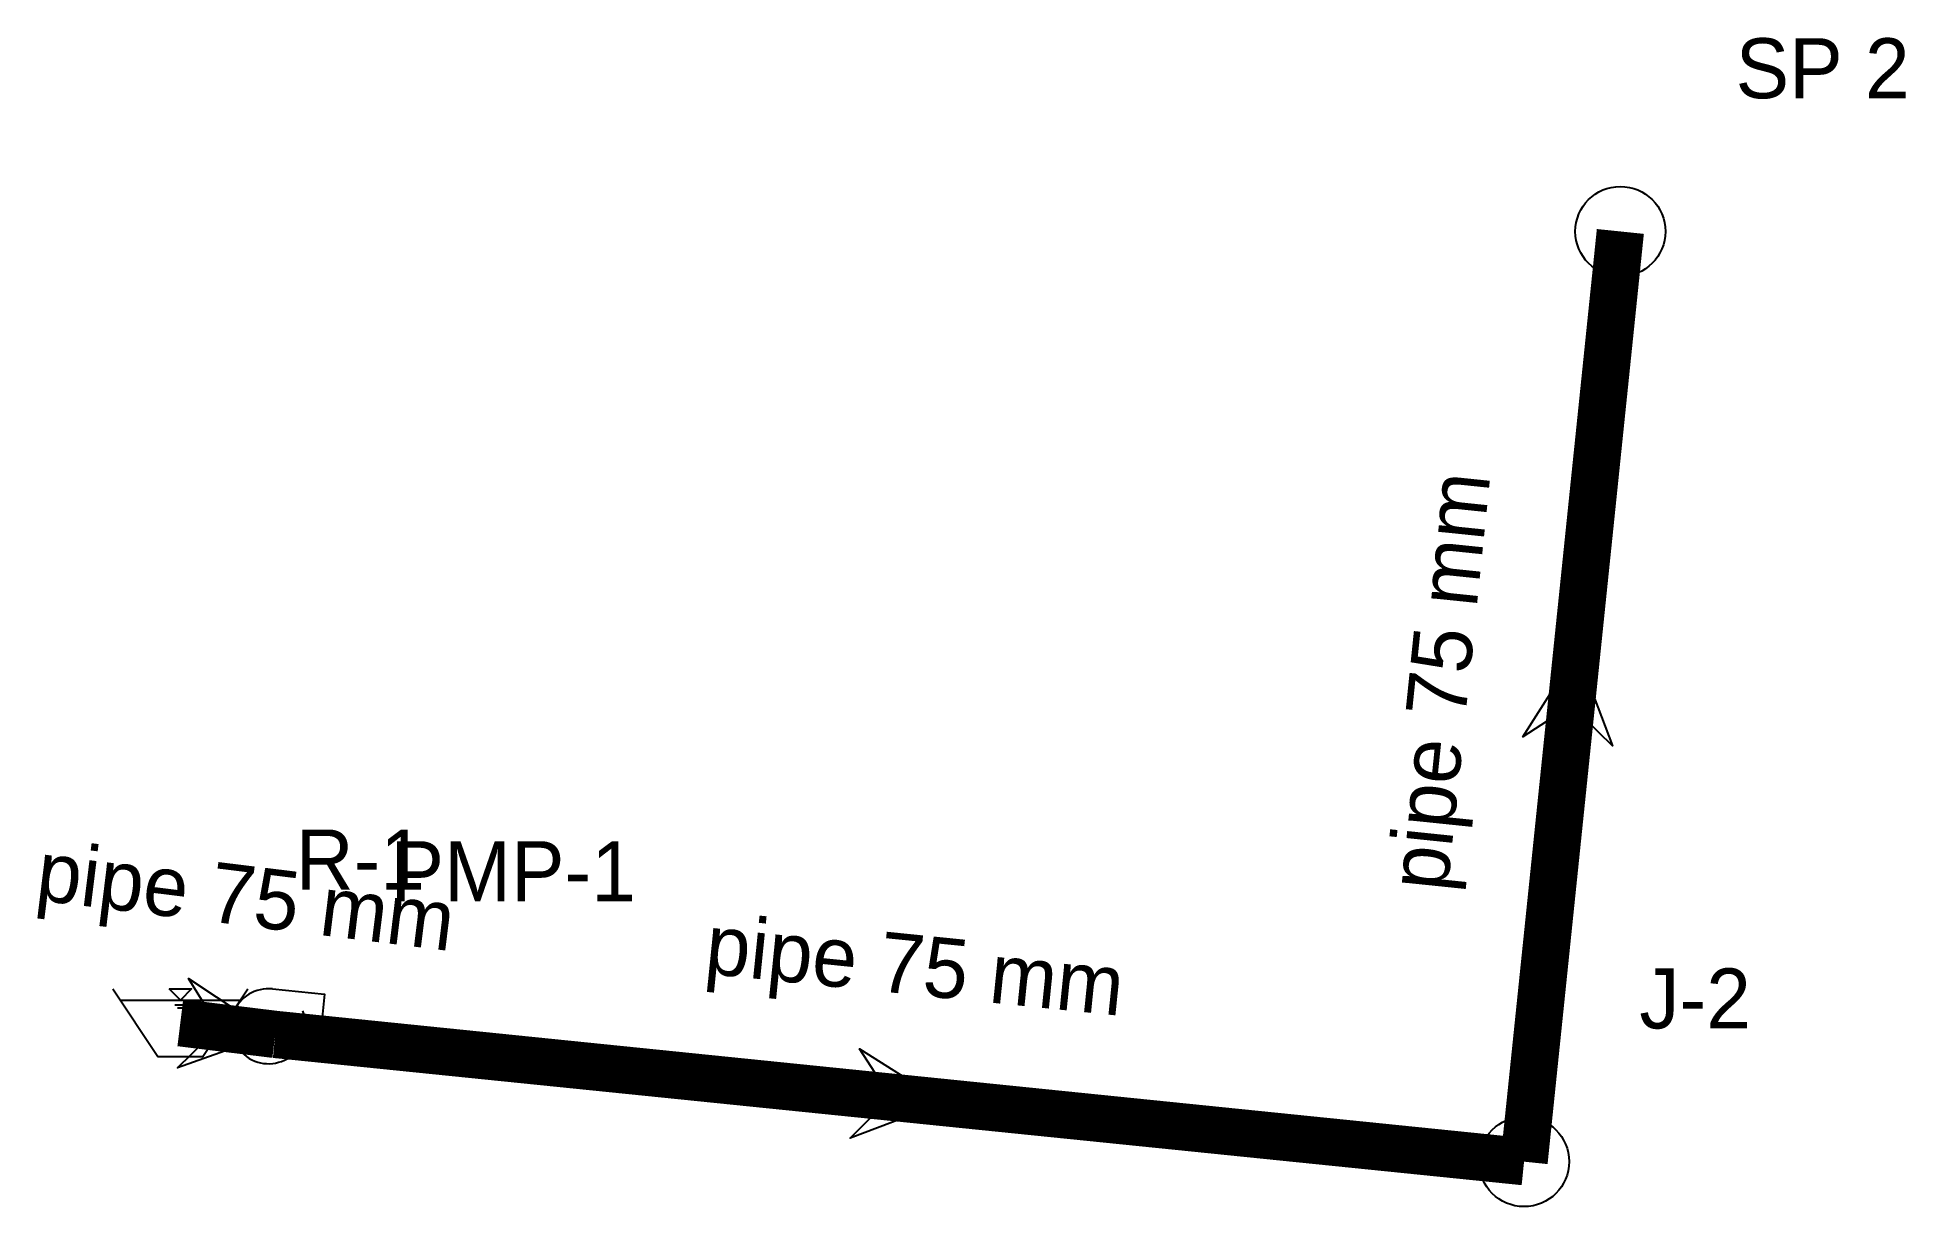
# Model space of a CAD drawing. Extents: x 685572.8 to 685612.3, y 2763061.9 to 2763086.7.
import ezdxf
from ezdxf.enums import TextEntityAlignment as Align

# ---------------------------------------------------------------- set-up
doc = ezdxf.new("R2010")
doc.units = 0
doc.layers.add('node', color=7, linetype='CONTINUOUS')
doc.layers.add('pipe', color=7, linetype='CONTINUOUS')

# ---------------------------------------------------------------- blocks, each defined once
blk = doc.blocks.new('RESERVOIR')
at = {"color": 0}
for points in [[(-4.5, 2.25), (-1.5, -2.25), (1.5, -2.25), (4.5, 2.25)], [(-4, 1.5), (4, 1.5)], [(-0.375, 1.2), (0.375, 1.2)], [(-0.1875, 1), (0.1875, 1)]]:
    blk.add_lwpolyline(points, dxfattribs=at)
blk.add_lwpolyline([(-0.75, 2.25), (0.75, 2.25), (0, 1.5)], close=True, dxfattribs=at)
blk = doc.blocks.new('PUMP')
at = {"color": 0}
blk.add_lwpolyline([(-0.5, 3), (3, 3), (3, 1), (2, 1)], dxfattribs=at)
blk.add_arc((-0.5, 0.5), 2.5, 90, 390, dxfattribs=at)
blk = doc.blocks.new('FILLED_CIRCLE')
at = {"color": 0}
blk.add_circle((0, 0), 3, dxfattribs=at)
blk = doc.blocks.new('FLOWARROW')
at = {"color": 0}
blk.add_lwpolyline([(3, 0), (-3, -3), (-0.6, 0), (-3, 3)], close=True, dxfattribs=at)

msp = doc.modelspace()

# ---------------------------------------------------------------- linework, layer by layer
at = {"layer": 'pipe', "color": 6, "const_width": 1}
for points in [[(685606.24, 2763082.59), (685604.203, 2763062.902)], [(685575.778, 2763065.842), (685577.786, 2763065.595)], [(685577.786, 2763065.595), (685604.203, 2763062.902)]]:
    msp.add_lwpolyline(points, dxfattribs=at)

# ---------------------------------------------------------------- block references
at = {"layer": 'node', "color": 0, "xscale": 0.31750000000127, "yscale": 0.31750000000127}
for name, p in [('FILLED_CIRCLE', (685606.24, 2763082.59)), ('RESERVOIR', (685575.778, 2763065.842)), ('FILLED_CIRCLE', (685604.203, 2763062.902))]:
    msp.add_blockref(name, p, dxfattribs=at)
at = {"layer": 'node', "color": 0, "xscale": 0.31750000000127, "yscale": 0.31750000000127, "rotation": 354.180532635376}
msp.add_blockref('PUMP', (685577.786, 2763065.595), dxfattribs=at)
at = {"layer": 'pipe', "color": 6, "xscale": 0.31750000000127, "yscale": 0.31750000000127}
for p, rotation in [((685605.222, 2763072.746), 84.0936150501872), ((685576.782, 2763065.718), 352.968761647896), ((685590.994, 2763064.248), 354.180532635376)]:
    msp.add_blockref('FLOWARROW', p, dxfattribs=dict(at, rotation=rotation))

# ---------------------------------------------------------------- texts
at = {"layer": 'node', "color": 0}
for s, p in [('SP 2', (685608.678, 2763085.028)), ('R-1', (685578.217, 2763068.281)), ('PMP-1', (685580.224, 2763068.033)), ('J-2', (685606.642, 2763065.34))]:
    msp.add_text(s, height=1.27, dxfattribs=at).set_placement(p, align=Align.BOTTOM_LEFT)
at = {"layer": 'pipe', "color": 6}
for rotation, p in [(84.0934, (685602.956, 2763068.559)), (352.9688, (685572.64, 2763068.066)), (354.1805, (685586.804, 2763066.508))]:
    msp.add_text('pipe 75 mm', height=1.27, rotation=rotation, dxfattribs=at).set_placement(p, align=Align.BOTTOM_LEFT)

doc.saveas('drawing.dxf')
